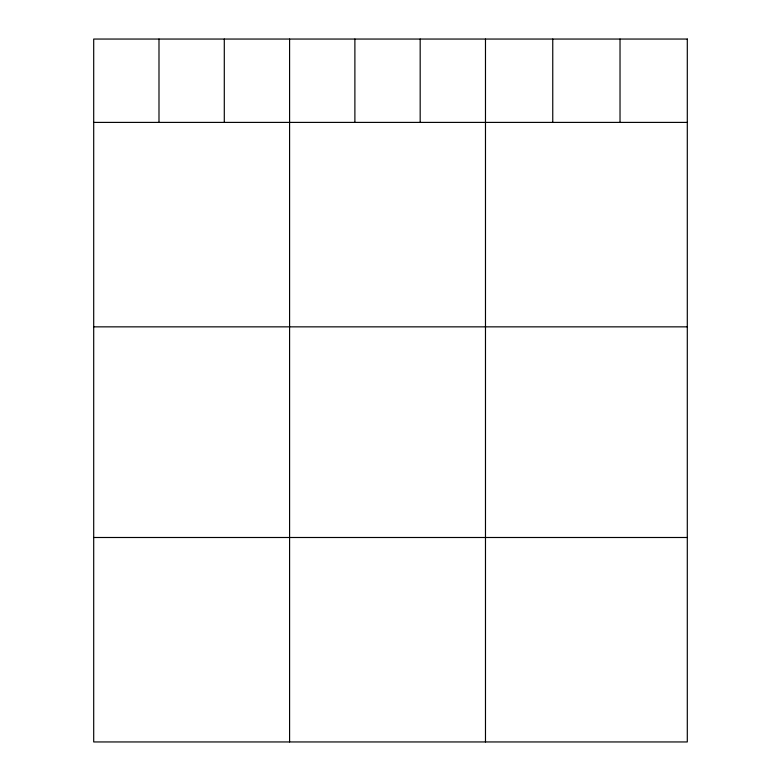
<?xml version="1.0" encoding="UTF-8"?>
<svg xmlns="http://www.w3.org/2000/svg" width="781" height="781" viewBox="0 0 781 781"><rect width="100%" height="100%" fill="white"/><g stroke="black" fill="none" stroke-linecap="round" stroke-linejoin="round"><path stroke-width="1.17" d="M93.7 122.402L687.3 122.402M93.7 326.849L687.3 326.849M93.7 537.494L687.3 537.494M620.026 39.05L620.026 122.402M552.753 39.05L552.753 122.402M485.479 39.05L485.479 741.95M420.178 39.05L420.178 122.402M354.886 39.05L354.886 122.402M289.585 39.05L289.585 741.95M224.293 39.05L224.293 122.402M158.992 39.05L158.992 122.402M687.3 39.05L93.7 39.05L93.7 741.95L687.3 741.95L687.3 39.05"/></g></svg>
